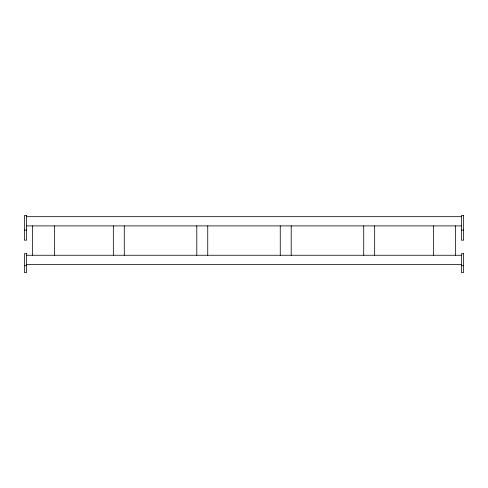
<?xml version="1.0" encoding="UTF-8"?>
<svg xmlns="http://www.w3.org/2000/svg" width="488" height="488" viewBox="0 0 488 488"><rect width="100%" height="100%" fill="white"/><g stroke="black" fill="none" stroke-linecap="round" stroke-linejoin="round"><path stroke-width="0.73" d="M26.59 216.672L461.41 216.672M26.59 225.895L461.41 225.895M24.4 230.116L26.59 230.116M461.41 230.116L463.6 230.116M26.59 255.254L461.41 255.254M26.59 264.478L461.41 264.478M24.4 265.692L26.59 265.692M461.41 265.692L463.6 265.692M455.389 225.895L455.389 255.254M433.496 225.895L433.496 255.254M374.668 225.895L374.668 255.254M363.719 225.895L363.719 255.254M291.202 225.895L291.202 255.254M280.258 225.895L280.258 255.254M207.742 225.895L207.742 255.254M196.798 225.895L196.798 255.254M124.281 225.895L124.281 255.254M113.332 225.895L113.332 255.254M54.503 225.895L54.503 255.254M32.611 225.895L32.611 255.254M26.59 215.537L24.4 215.537L24.4 240.175L26.59 240.175L26.59 215.537M463.6 215.537L461.41 215.537L461.41 240.175L463.6 240.175L463.6 215.537M26.59 253.711L24.4 253.711L24.4 272.463L26.59 272.463L26.59 253.711M463.6 253.711L461.41 253.711L461.41 272.463L463.6 272.463L463.6 253.711"/></g></svg>
